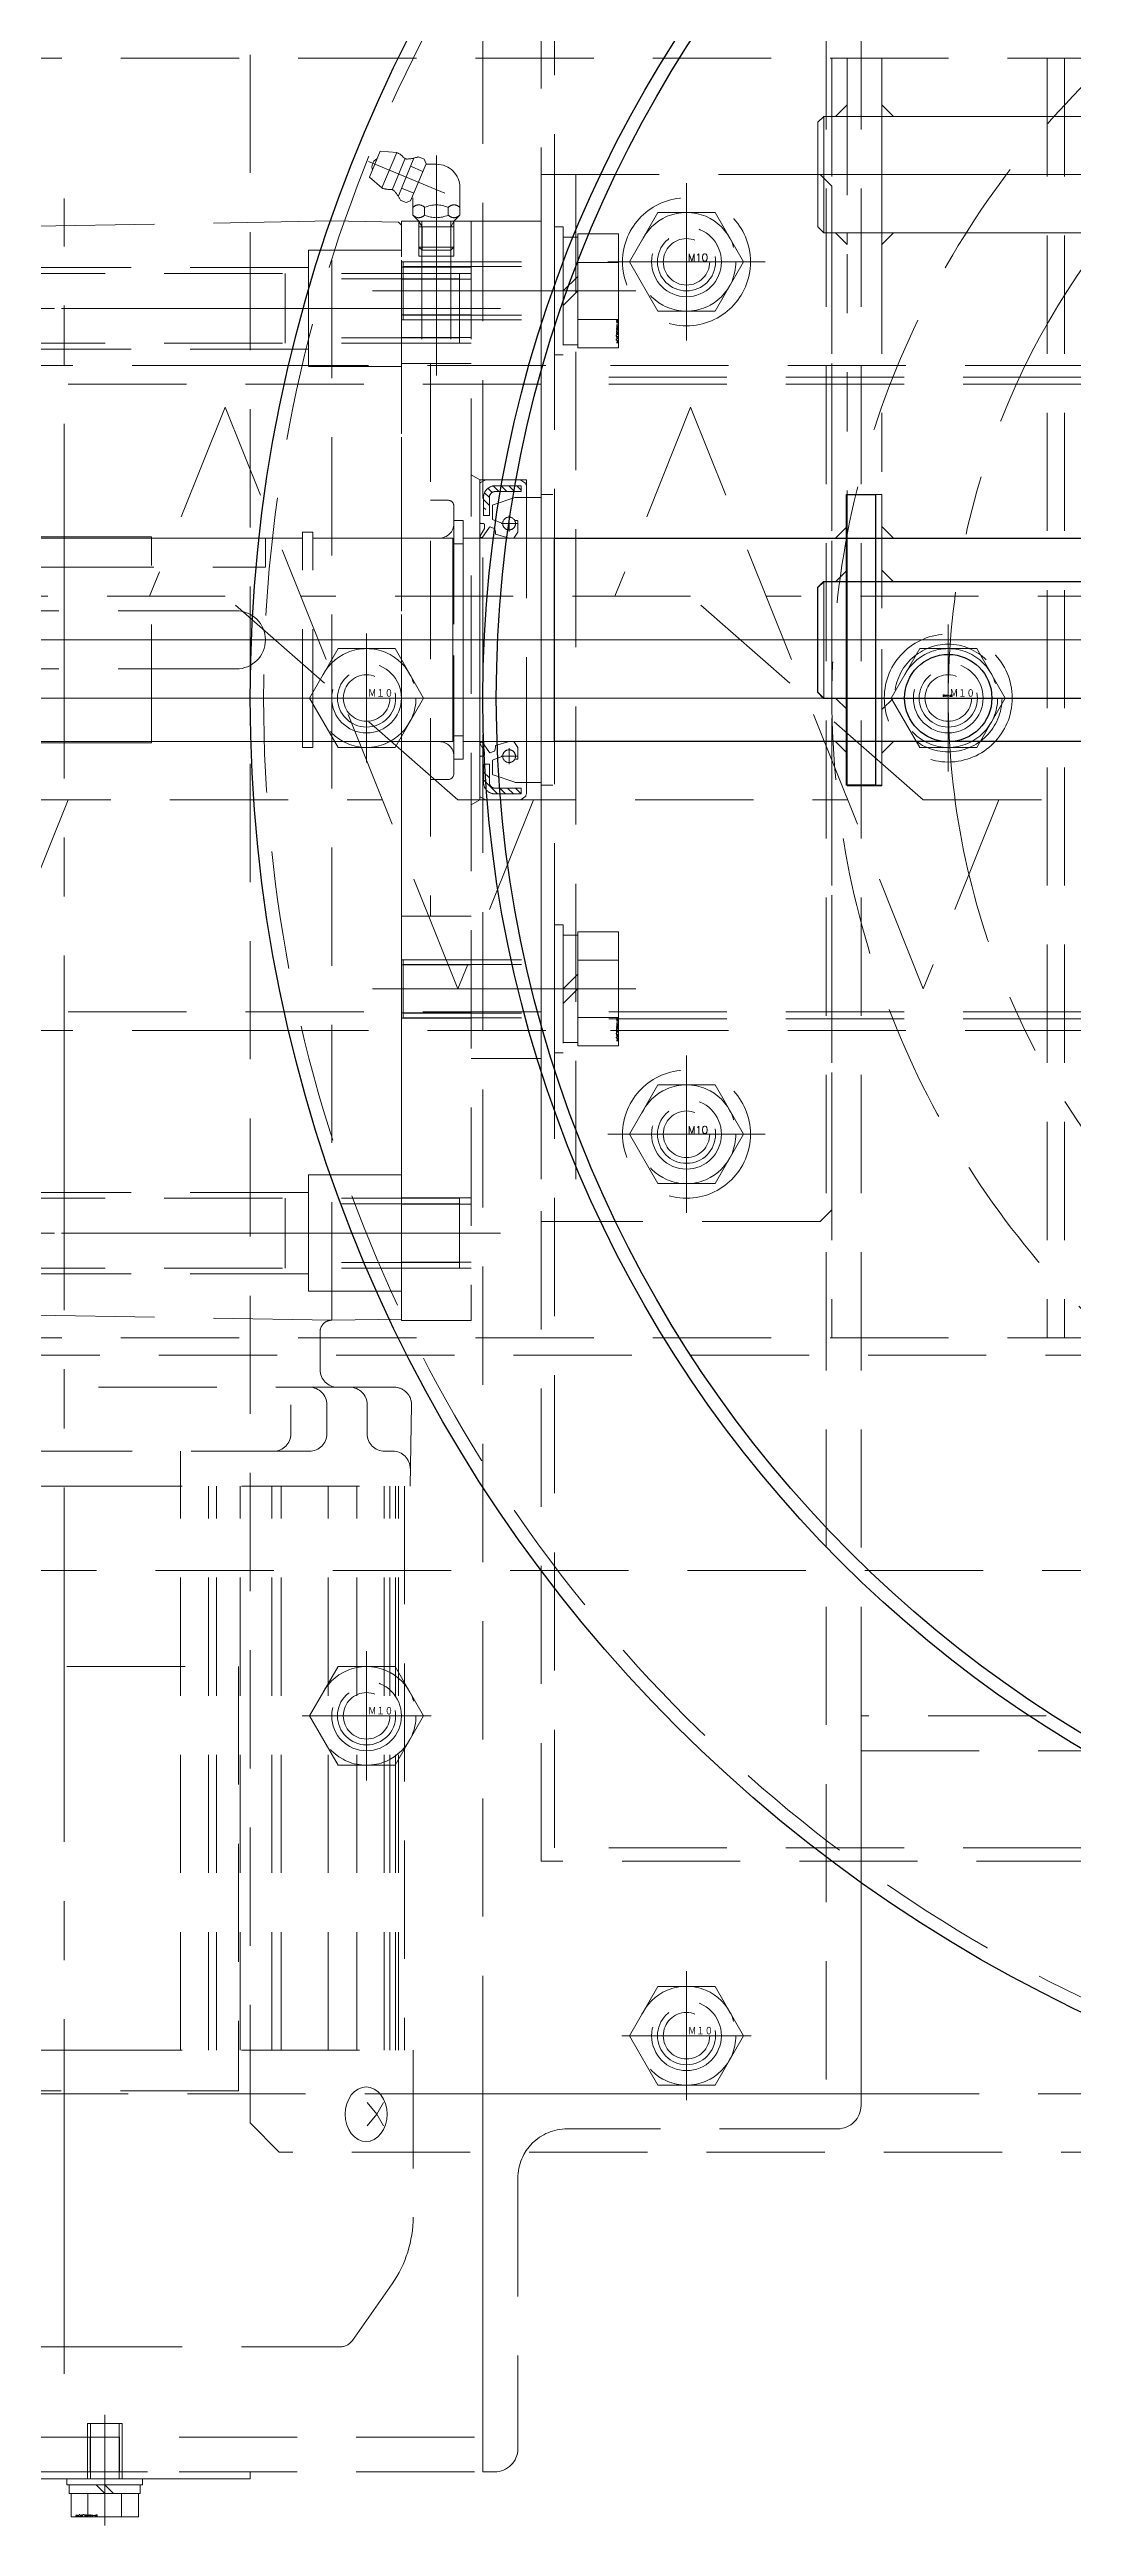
# Model space of a CAD drawing. Header units: millimetres. Extents: x 0 to 49006, y -7876 to 6995.
# Drawn here: x 4851.4 to 5027.3, y 5781.7 to 6207.6 of the extents above; entities that cross this region are included whole.
import ezdxf

# ---------------------------------------------------------------- set-up
doc = ezdxf.new("R2010")
doc.units = ezdxf.units.MM
doc.header["$LTSCALE"] = 3.2
doc.header["$PDMODE"] = 99
doc.header["$PDSIZE"] = 1
for name, pattern in [('CENTER2', [28.575, 19.05, -3.175, 3.175, -3.175]), ('HIDDEN', [9.525, 6.35, -3.175]), ('PHANTOM2', [31.75, 15.875, -3.175, 3.175, -3.175, 3.175, -3.175])]:
    doc.linetypes.add(name, pattern=pattern)
for name, color, linetype, lineweight in [('04_HIDDEN', 2, 'HIDDEN', 13), ('05_CENTER', 4, 'CENTER2', 13), ('06_PHANTOM', 2, 'PHANTOM2', 13), ('08_DIM', 3, 'Continuous', 13)]:
    doc.layers.add(name, color=color, linetype=linetype, lineweight=lineweight)
doc.layers.add('10_DRAFT', color=8, linetype='Continuous', lineweight=0, plot=False)
doc.styles.add('KANJI0', font='txt.shx', dxfattribs={"width": 0.9, "height": 30, "bigfont": 'bigfont'})
doc.styles.add('KSS_TXT', font='txt.shx', dxfattribs={"bigfont": 'extfont2.shx'})
doc.styles.add('KSS_TXT_L', font='txt.shx', dxfattribs={"height": 36, "bigfont": 'extfont2.shx'})
doc.dimstyles.new('KSS_DIM', dxfattribs={"dimscale": 12, "dimtxt": 3, "dimasz": 2.5, "dimexe": 1.25, "dimexo": 0.625, "dimtad": 1, "dimdsep": 46, "dimtxsty": 'KSS_TXT', "dimblk": 'OPEN30', "dimcen": 0, "dimazin": 2, "dimtfac": 0.75, "dimtmove": 0, "dimatfit": 3, "dimldrblk": 'OPEN30', "dimfxl": 1.25, "dimtolj": 1, "dimarcsym": 0})

# ---------------------------------------------------------------- blocks, each defined once
blk = doc.blocks.new('M10Nua_1_1')
at = {"color": 0, "linetype": 'CENTER2'}
for p, q in [((0, -11.1), (0, 11.1)), ((11.1, 0), (-11.1, 0))]:
    blk.add_line(p, q, dxfattribs=at)
at = {"color": 0}
for p, q in [((-4.9, 8.49), (-9.8, 0)), ((-4.9, 8.49), (4.9, 8.49)), ((9.8, 0), (4.9, 8.49)), ((-9.8, 0), (-4.9, -8.49)), ((4.9, -8.49), (9.8, 0)), ((-4.9, -8.49), (4.9, -8.49))]:
    blk.add_line(p, q, dxfattribs=at)
for radius in [8.49, 5, 4]:
    blk.add_circle((0, 0), radius, dxfattribs=at)
at = {"layer": '10_DRAFT', "style": 'KANJI0', "width": 0.82}
blk.add_text('Ｍ１０', height=1.25, dxfattribs=at).set_placement((0.26, 0.12))
blk = doc.blocks.new('A$C4EF13792_1_1')
at = {"color": 0}
for p, q in [((357.7, 110), (-357.7, 110)), ((-150, 110), (-150, -110)), ((-110, 110), (-110, -110)), ((357.7, -110), (-357.7, -110)), ((-357.7, -150), (357.7, -150))]:
    blk.add_line(p, q, dxfattribs=at)
blk.add_circle((-130, 0), 6, dxfattribs=at)
at = {"layer": '04_HIDDEN'}
for p, q in [((-113, 110), (-113, -110)), ((394.7, -113), (-394.7, -113))]:
    blk.add_line(p, q, dxfattribs=at)
at = {"layer": '05_CENTER'}
blk.add_line((412.21, 0), (-412.21, 0), dxfattribs=at)
blk.add_circle((0, 0), 130, dxfattribs=at)
at = {"layer": '04_HIDDEN'}
blk.add_blockref('M10Nua_1_1', (-130, 0), dxfattribs=at)
blk = doc.blocks.new('A$C6D843DAA_1_1')
blk.add_blockref('A$C4EF13792_1_1', (0, 0))
blk = doc.blocks.new('A$C58B96D6E_1_1')
at = {"color": 0}
for p, q in [((-450, 57.15), (-860, 57.15)), ((-2.3, 55.15), (-397.7, 55.15)), ((-2.3, 53.95), (-397.7, 53.95)), ((-2.3, -53.95), (-397.7, -53.95)), ((-2.3, -55.15), (-397.7, -55.15)), ((-450, -57.15), (-860, -57.15))]:
    blk.add_line(p, q, dxfattribs=at)
for points in [[(45, -250), (-445, -250), (-450, -245), (-450, 245), (-445, 250), (45, 250), (50, 245), (50, -245)], [(0, -200), (-400, -200), (-400, 200), (0, 200)], [(-2.3, -197.7), (-397.7, -197.7), (-397.7, 197.7), (-2.3, 197.7)]]:
    blk.add_lwpolyline(points, close=True, dxfattribs=at)
for centre in [(-430, 0), (-430, -175), (-375, -230)]:
    blk.add_circle(centre, 6, dxfattribs=at)
at = {"layer": '04_HIDDEN'}
for p, q in [((-400, 90), (-352, 90)), ((-400, 90), (-400, -90)), ((-394, 90), (-394, -90)), ((-350, 88), (-352, 90)), ((-350, 88), (-350, -88)), ((-450, 57.15), (-398, 57.15)), ((-2, 57.15), (-398, 57.15)), ((-400, 53.95), (-860, 53.95)), ((-398, 35), (-400, 35)), ((-398, -15), (-400, -15)), ((-400, -53.95), (-860, -53.95)), ((-450, -57.15), (-398, -57.15)), ((-2, -57.15), (-398, -57.15)), ((-352, -90), (-350, -88)), ((-352, -90), (-400, -90))]:
    blk.add_line(p, q, dxfattribs=at)
for centre in [(-375, 75), (-375, -75)]:
    blk.add_circle(centre, 6, dxfattribs=at)
at = {"layer": '05_CENTER'}
for p, q in [((-375, 65), (-375, 85)), ((-365, 75), (-385, 75)), ((-430, 10), (-430, -10)), ((65, 0), (-869.41, 0)), ((-420, 0), (-440, 0)), ((-393.18, -50), (-404.9, -50)), ((-375, -65), (-375, -85)), ((-365, -75), (-385, -75)), ((-430, -165), (-430, -185)), ((-420, -175), (-440, -175)), ((-375, -220), (-375, -240)), ((-385, -230), (-365, -230))]:
    blk.add_line(p, q, dxfattribs=at)
at = {"layer": '10_DRAFT'}
blk.add_line((0, 10), (-400, 10), dxfattribs=at)
blk = doc.blocks.new('10b_1_1')
at = {"color": 0, "linetype": 'CENTER2'}
for p, q in [((0, -13.51), (0, 13.51)), ((13.51, 0), (-13.51, 0))]:
    blk.add_line(p, q, dxfattribs=at)
at = {"color": 0}
for p, q in [((-4.9, 8.49), (-9.8, 0)), ((-4.9, 8.49), (4.9, 8.49)), ((9.8, 0), (4.9, 8.49)), ((-9.8, 0), (-4.9, -8.49)), ((4.9, -8.49), (9.8, 0)), ((-4.9, -8.49), (4.9, -8.49))]:
    blk.add_line(p, q, dxfattribs=at)
for radius in [11, 8.49, 5, 4]:
    blk.add_circle((0, 0), radius, dxfattribs=at)
at = {"layer": '10_DRAFT', "style": 'KSS_TXT'}
blk.add_text('M10', height=1.25, dxfattribs=at).set_placement((0.26, 0.12))
blk = doc.blocks.new('M10Nua_1_1_1_1')
at = {"color": 0, "linetype": 'CENTER2'}
for p, q in [((0, -11.1), (0, 11.1)), ((11.1, 0), (-11.1, 0))]:
    blk.add_line(p, q, dxfattribs=at)
at = {"color": 0}
for p, q in [((-4.9, 8.49), (-9.8, 0)), ((-4.9, 8.49), (4.9, 8.49)), ((9.8, 0), (4.9, 8.49)), ((-9.8, 0), (-4.9, -8.49)), ((4.9, -8.49), (9.8, 0)), ((-4.9, -8.49), (4.9, -8.49))]:
    blk.add_line(p, q, dxfattribs=at)
for radius in [8.49, 5, 4]:
    blk.add_circle((0, 0), radius, dxfattribs=at)
at = {"layer": '10_DRAFT', "style": 'KANJI0', "width": 0.82}
blk.add_text('Ｍ１０', height=1.25, dxfattribs=at).set_placement((0.26, 0.12))
blk = doc.blocks.new('A$C20A5001D_1_1')
blk.add_blockref('A$C58B96D6E_1_1', (150, 0))
at = {"layer": '04_HIDDEN'}
for name, p in [('10b_1_1', (-225, 75)), ('M10Nua_1_1_1_1', (-280, 0)), ('10b_1_1', (-225, -75)), ('M10Nua_1_1_1_1', (-280, -175)), ('M10Nua_1_1_1_1', (-225, -230))]:
    blk.add_blockref(name, p, dxfattribs=at)
blk = doc.blocks.new('A$C0973135B_1_1')
at = {"color": 0}
for p, q in [((-810, 50), (-823, 17.5)), ((-770, -50), (-810, 50)), ((-730, 50), (-743, 17.5)), ((-690, -50), (-730, 50)), ((-770, -17.5), (-810, 17.5)), ((-690, -17.5), (-730, 17.5)), ((-837, -17.5), (-850, -50)), ((-757, -17.5), (-770, -50)), ((-677, -17.5), (-690, -50))]:
    blk.add_line(p, q, dxfattribs=at)
for points in [[(-810, 17.5), (-877, 17.5)], [(-730, 17.5), (-797, 17.5)], [(-650, 17.5), (-717, 17.5)], [(-850, -17.5), (-783, -17.5)], [(-770, -17.5), (-703, -17.5)], [(-690, -17.5), (-623, -17.5)]]:
    blk.add_lwpolyline(points, dxfattribs=at)
at = {"layer": '10_DRAFT'}
blk.add_line((-1205.58, 0), (-55, 0), dxfattribs=at)
blk = doc.blocks.new('A$C7E374867_1_1_1')
at = {"color": 0, "linetype": 'CENTER2'}
blk.add_line((0, -29), (0, 14), dxfattribs=at)
at = {"color": 0}
for p, q in [((-9.81, 11), (9.81, 11)), ((-9.81, 4), (-9.81, 11)), ((-4.91, 4), (-4.91, 11)), ((4.91, 4), (4.91, 11)), ((9.81, 4), (9.81, 11)), ((-11, 1.5), (11, 1.5)), ((-11, 1.5), (-11, 0)), ((-11, 0), (11, 0)), ((9.81, 4), (-9.81, 4)), ((-9.25, 4), (-9.25, 1.5)), ((0, 1.5), (-2.5, 4)), ((0, 4), (2.5, 1.5)), ((9.25, 1.5), (9.25, 4)), ((11, 0), (11, 1.5))]:
    blk.add_line(p, q, dxfattribs=at)
at = {"color": 0, "linetype": 'HIDDEN'}
for p, q in [((-5, -26), (-5, 0)), ((-4.19, -26), (-4.19, 0)), ((4.19, -26), (4.19, 0)), ((5, -26), (5, 0)), ((-5, -26), (5, -26))]:
    blk.add_line(p, q, dxfattribs=at)
at = {"layer": '10_DRAFT', "style": 'KSS_TXT_L'}
blk.add_text('BT-M10x30L,SW,PW', height=0.3, dxfattribs=at).set_placement((5.05, 10.66))
blk = doc.blocks.new('B-M6Fb_1_1_1')
at = {"color": 0, "linetype": 'CENTER2'}
for p, q in [((-11.66, 10.23), (1.48, 4.78)), ((0, -5), (0, 11.26))]:
    blk.add_line(p, q, dxfattribs=at)
at = {"color": 0}
for p, q in [((-9.66, 12), (-11.5, 7.57)), ((-9.66, 12), (-6.82, 11.8)), ((-6.82, 11.8), (-9.35, 5.7)), ((-5.4, 10.67), (-7.55, 5.49)), ((-3.85, 10.83), (-6.52, 4.37)), ((-4.43, 9.42), (-2.32, 8.55)), ((-1.78, 9.87), (-4.42, 3.5)), ((-3.1, 11.06), (-2.1, 10.64)), ((-1.78, 9.87), (-2.1, 10.64)), ((0, 9.78), (-1.67, 9.78)), ((-11.5, 7.57), (-9.35, 5.7)), ((-5.98, 5.69), (-3.87, 4.82)), ((4.04, 5.78), (4.04, 2.34)), ((-6.2, 3.59), (-5.2, 3.18)), ((-5.2, 3.18), (-4.42, 3.5)), ((-4.04, 4.02), (-4.04, 2.34)), ((-4.04, 2.34), (-4.04, 1.04)), ((-4.04, 1.04), (-3, 0)), ((-2.02, 2.34), (-2.02, 1.04)), ((2.02, 2.34), (2.02, 1.04)), ((3, 0), (4.04, 1.04)), ((4.04, 2.34), (4.04, 1.04))]:
    blk.add_line(p, q, dxfattribs=at)
for centre, radius, start, end in [((-9.5, 9.33), 1.57, 115.7472, 199.2517), ((-8.09, 8.75), 3.3, 41.5804, 67.5), ((-5.02, 11.47), 0.8, 221.5798, 272.433), ((-5.24, 16.67), 6, 272.4337, 290.8717), ((0.04, 5.78), 4, 360, 90), ((-8.09, 8.75), 3.3, 247.5, 273.4196), ((-7.84, 4.66), 0.8, 42.567, 93.4201), ((-11.67, 1.14), 6, 24.1278, 42.5663), ((-3.03, 1.43), 1.36, 41.9851, 138.015), ((-3.03, 1.95), 1.36, 221.985, 318.0149), ((0, -1.97), 4.76, 64.8911, 115.1089), ((0, 5.35), 4.76, 244.8911, 295.1089), ((3.03, 1.43), 1.36, 41.9851, 138.0149), ((3.03, 1.95), 1.36, 221.9851, 318.0149)]:
    blk.add_arc(centre, radius, start, end, dxfattribs=at)
at = {"layer": '10_DRAFT'}
for p, q in [((-3, 0), (-3, -4.46)), ((-3, 0), (3, 0)), ((3, 0), (3, -4.46)), ((-2.46, -1), (-3, -0.06)), ((-3, -1), (3, -1)), ((-2.46, -1), (-2.46, -5)), ((2.46, -1), (3, -0.06)), ((2.46, -1), (2.46, -5)), ((-3, -4.46), (3, -4.46)), ((-3, -4.46), (-2.46, -5)), ((-2.46, -5), (2.46, -5)), ((2.46, -5), (3, -4.46))]:
    blk.add_line(p, q, dxfattribs=at)
blk = doc.blocks.new('GM-SHYF-RH 0.4kW、1／160、＊＊V、60Hzb_1_1_1')
at = {"color": 0}
for p, q in [((-24, 124), (-24, 121)), ((-23, 125), (0, 125)), ((23, 125), (0, 125)), ((24, 124), (24, 121)), ((-47.5, 121), (47.5, 121)), ((-47.5, 121), (-47.5, 116)), ((47.5, 121), (47.5, 116)), ((-242.5, 118), (-271.19, 118)), ((-242.5, 58), (-242.5, 118)), ((-145.5, 116.5), (-242.5, 116.5)), ((-242.5, 115.5), (-145.5, 115.5)), ((-242.5, 115), (-145.5, 115)), ((-145.5, 117.48), (-131.55, 117.74)), ((-145.5, 58), (-145.5, 117.5)), ((-115.33, 106.5), (-115.33, 116)), ((-115.33, 116), (-15.97, 116)), ((-15.97, 116), (70.37, 116)), ((70.37, 106.5), (70.37, 116)), ((-282.67, 114.38), (-292.39, 107.57)), ((-255.5, 112.92), (-253.5, 111.74)), ((-253.5, 111.74), (-255.5, 110.09)), ((-251.5, 112.92), (-253.5, 111.74)), ((-253.5, 111.74), (-251.5, 110.09)), ((-242.5, 114), (-145.5, 114)), ((-242.5, 113), (-145.5, 113)), ((-139.5, 113.5), (-139.5, 114.5)), ((-139.5, 113.5), (-139.5, 113.1)), ((-128.5, 1.26), (-128.5, 114.74)), ((-242.5, 108.32), (-145.5, 108.32)), ((-136.5, 110.1), (-131.5, 110.1)), ((-116.98, 12), (-115.33, 106.5)), ((72.02, 12), (70.37, 106.5)), ((-293.5, 58), (-293.5, 105.44)), ((-242.5, 103.37), (-145.5, 103.37)), ((-136.5, 103.19), (-131.5, 103.19)), ((-139.5, 100.19), (-139.5, 58)), ((-117.38, 102), (-125.5, 102)), ((-242.5, 95.32), (-145.5, 95.32)), ((-242.5, 93.71), (-145.5, 93.71)), ((-136.5, 97), (-131.5, 97)), ((-242.5, 88.28), (-145.5, 88.28)), ((-242.5, 84.19), (-145.5, 84.19)), ((-242.5, 82.83), (-145.5, 82.83)), ((-242.5, 78), (-145.5, 78)), ((-145.5, 78), (-139.5, 78)), ((-293.5, 58), (-293.5, 10.56)), ((-242.5, 58), (-242.5, -2)), ((-145.5, 58), (-145.5, -1.5)), ((-139.5, 15.82), (-139.5, 58)), ((-242.5, 38), (-145.5, 38)), ((-145.5, 38), (-139.5, 38)), ((-242.5, 33.17), (-145.5, 33.17)), ((-242.5, 31.81), (-145.5, 31.81)), ((-242.5, 27.72), (-145.5, 27.72)), ((-242.5, 22.29), (-145.5, 22.29)), ((-242.5, 20.68), (-145.5, 20.68)), ((-136.5, 19), (-131.5, 19)), ((-136.5, 12.82), (-131.5, 12.82)), ((-125.5, 14), (-118.98, 14)), ((-242.5, 12.63), (-145.5, 12.63)), ((-116.77, 0), (-116.98, 12)), ((-116.98, 12), (-15.97, 12)), ((-15.97, 12), (72.02, 12)), ((71.82, 0.5), (72.02, 12)), ((-282.67, 1.62), (-292.39, 8.43)), ((-253.5, 4.26), (-255.5, 5.91)), ((-255.5, 3.08), (-253.5, 4.26)), ((-253.5, 4.26), (-251.5, 5.91)), ((-251.5, 3.08), (-253.5, 4.26)), ((-242.5, 7.68), (-145.5, 7.68)), ((-136.5, 5.9), (-131.5, 5.9)), ((-242.5, 3), (-145.5, 3)), ((-242.5, 2), (-145.5, 2)), ((-242.5, 1), (-145.5, 1)), ((-242.5, 0.5), (-145.5, 0.5)), ((-139.5, 2.5), (-139.5, 2.9)), ((-139.5, 2.5), (-139.5, 2.9)), ((-139.5, 2.5), (-139.5, 1.5)), ((-15.97, 0), (-116.77, 0)), ((-47.5, -5), (-47.5, 0)), ((-15.97, 0), (71.31, 0)), ((47.5, -5), (47.5, 0)), ((71.31, 0), (71.82, 0.5)), ((-242.5, -2), (-271.19, -2)), ((-145.5, -0.5), (-242.5, -0.5)), ((-145.5, -1.48), (-131.55, -1.74)), ((47.5, -5), (-47.5, -5)), ((-24, -8), (-24, -5)), ((24, -8), (24, -5)), ((-23, -9), (0, -9)), ((23, -9), (0, -9))]:
    blk.add_line(p, q, dxfattribs=at)
at = {"color": 0, "linetype": 'HIDDEN'}
for p, q in [((-17.5, 100.75), (-17.5, 122.5)), ((17.5, 100.75), (17.5, 122.5)), ((-112, 116), (-112, 100)), ((-92, 100), (-92, 116)), ((47, 116), (47, 100)), ((67, 100), (67, 116)), ((-112, 100), (-92, 100)), ((-109, 16), (-109, 100)), ((-95, 16), (-95, 100)), ((-18.5, 99), (-18.5, 100.75)), ((-18.5, 100.75), (18.5, 100.75)), ((-18.5, 99), (18.5, 99)), ((-17.5, 73), (-17.5, 99)), ((17.5, 73), (17.5, 99)), ((18.5, 99), (18.5, 100.75)), ((47, 100), (67, 100)), ((50, 16), (50, 100)), ((64, 16), (64, 100)), ((-17.7, 43), (-17.7, 73)), ((-17.7, 73), (17.7, 73)), ((17.7, 43), (17.7, 73)), ((-17.7, 43), (17.7, 43)), ((-17.5, 17), (-17.5, 43)), ((17.5, 17), (17.5, 43)), ((-112, 0), (-112, 16)), ((-112, 16), (-92, 16)), ((-92, 16), (-92, 0)), ((-18.5, 17), (-18.5, 15.25)), ((-18.5, 17), (18.5, 17)), ((-18.5, 15.25), (18.5, 15.25)), ((-17.5, 15.25), (-17.5, -6.5)), ((17.5, 15.25), (17.5, -6.5)), ((18.5, 17), (18.5, 15.25)), ((47, 0), (47, 16)), ((47, 16), (67, 16)), ((67, 16), (67, 0))]:
    blk.add_line(p, q, dxfattribs=at)
at = {"color": 0, "linetype": 'CENTER2'}
for p, q in [((-102, -2.54), (-102, 118.76)), ((57, -2.54), (57, 118.76)), ((-298.13, 58), (75.91, 58))]:
    blk.add_line(p, q, dxfattribs=at)
at = {"color": 0}
for points in [[(-248.8, 109.92), (-248.89, 110.63), (-249.16, 111.3), (-249.59, 111.93), (-250.18, 112.47), (-250.89, 112.92), (-251.7, 113.25), (-252.58, 113.46), (-253.5, 113.53), (-254.42, 113.46), (-255.3, 113.25), (-256.11, 112.92), (-256.82, 112.47), (-257.41, 111.93), (-257.84, 111.3), (-258.11, 110.63), (-258.2, 109.92), (-258.11, 109.22), (-257.84, 108.55), (-257.41, 107.92), (-256.82, 107.38), (-256.11, 106.93), (-255.3, 106.59), (-254.42, 106.39), (-253.5, 106.32), (-252.58, 106.39), (-251.7, 106.59), (-250.89, 106.93), (-250.18, 107.38), (-249.59, 107.92), (-249.16, 108.55), (-248.89, 109.22)], [(-248.8, 6.08), (-248.89, 6.78), (-249.16, 7.46), (-249.59, 8.08), (-250.18, 8.62), (-250.89, 9.07), (-251.7, 9.41), (-252.58, 9.61), (-253.5, 9.68), (-254.42, 9.61), (-255.3, 9.41), (-256.11, 9.07), (-256.82, 8.62), (-257.41, 8.08), (-257.84, 7.46), (-258.11, 6.78), (-258.2, 6.08), (-258.11, 5.37), (-257.84, 4.7), (-257.41, 4.08), (-256.82, 3.53), (-256.11, 3.08), (-255.3, 2.75), (-254.42, 2.54), (-253.5, 2.47), (-252.58, 2.54), (-251.7, 2.75), (-250.89, 3.08), (-250.18, 3.53), (-249.59, 4.08), (-249.16, 4.7), (-248.89, 5.37)]]:
    blk.add_lwpolyline(points, close=True, dxfattribs=at)
at = {"color": 0, "linetype": 'HIDDEN'}
blk.add_lwpolyline([(-249.5, 88), (-176.5, 88), (-176.5, 28), (-249.5, 28)], close=True, dxfattribs=at)
at = {"color": 0}
for centre, radius, start, end in [((-23, 124), 1, 90, 180), ((23, 124), 1, 0, 90), ((-271.19, 98), 20, 90, 125), ((-142.5, 114.5), 3, 0, 90), ((-131.5, 114.74), 3, 0, 90.9812), ((-136.5, 113.1), 3, 180, 270), ((-290.9, 105.44), 2.6, 125, 180), ((-131.5, 107.1), 3, 0, 90), ((-136.5, 100.19), 3, 90, 180), ((-131.5, 100.19), 3, 0, 90), ((-125.5, 105), 3, 180, 270), ((-117.38, 104), 2, 270, 359), ((-136.5, 94), 3, 90, 180), ((-136.5, 22), 3, 180, 270), ((-136.5, 15.82), 3, 180, 270), ((-131.5, 15.82), 3, 270, 0), ((-125.5, 11), 3, 90, 180), ((-118.98, 12), 2, 359, 90), ((-290.9, 10.56), 2.6, 180, 235), ((-131.5, 8.9), 3, 270, 0), ((-136.5, 2.9), 3, 90, 180), ((-271.19, 18), 20, 235, 270), ((-142.5, 1.5), 3, 270, 0), ((-131.5, 1.26), 3, 269.0188, 0), ((-23, -8), 1, 180, 270), ((23, -8), 1, 270, 0)]:
    blk.add_arc(centre, radius, start, end, dxfattribs=at)
at = {"color": 0, "linetype": 'HIDDEN'}
for centre, start, end in [((-20, 122.5), 0, 90), ((20, 122.5), 90, 180), ((-20, -6.5), 270, 0), ((20, -6.5), 180, 270)]:
    blk.add_arc(centre, 2.5, start, end, dxfattribs=at)
at = {"layer": '10_DRAFT'}
blk.add_line((0, 125), (0, -9), dxfattribs=at)
blk = doc.blocks.new('A$C4F32109C_1_1_1')
at = {"color": 0}
for p, q in [((-104, 17.5), (-104, -17.5)), ((-102.25, 17.5), (-102.25, -17.5)), ((-102.25, 16.5), (-104, 16.5)), ((-170, 10), (-166, 10)), ((-166, 10), (-166, -10)), ((-166, 10), (-165, 9)), ((-165, 9), (-165, -9)), ((-65, 5), (0, 5)), ((-65, -5), (0, -5)), ((-166, -10), (-170, -10)), ((-165, -9), (-166, -10)), ((-102.25, -16.5), (-104, -16.5))]:
    blk.add_line(p, q, dxfattribs=at)
blk.add_lwpolyline([(-176, 25), (-176, -25), (-170, -25), (-170, 25)], close=True, dxfattribs=at)
for points in [[(-176, 17.5), (-314, 17.5)], [(-104, 17.5), (-170, 17.5)], [(-102.25, -17.5), (-2, -17.5), (0, -15.5), (0, 15.5), (-2, 17.5), (-102.25, 17.5)], [(-314, 10), (-176, 10)], [(-314, -10), (-176, -10)], [(-314, -17.5), (-176, -17.5)], [(-170, -17.5), (-104, -17.5)]]:
    blk.add_lwpolyline(points, dxfattribs=at)
at = {"color": 3}
for points in [[(-176, 17.5), (-178, 17.5), (-178, 17.5), (-176, 19.5)], [(-170, 17.5), (-168, 17.5), (-168, 17.5), (-170, 19.5)], [(-176, 10), (-178, 10), (-178, 10), (-176, 12)], [(-170, 10), (-168, 10), (-168, 10), (-170, 12)], [(-176, -10), (-178, -10), (-178, -10), (-176, -12)], [(-170, -10), (-168, -10), (-168, -10), (-170, -12)], [(-176, -17.5), (-178, -17.5), (-178, -17.5), (-176, -19.5)], [(-170, -17.5), (-168, -17.5), (-168, -17.5), (-170, -19.5)]]:
    blk.add_lwpolyline(points, close=True, dxfattribs=at)
at = {"color": 0}
blk.add_arc((-65, 0), 5, 90, 270, dxfattribs=at)
at = {"layer": '04_HIDDEN'}
for p, q in [((-176, 17.5), (-170, 17.5)), ((-170, 17.5), (-176, 17.5)), ((-170, 10), (-176, 10)), ((-170, -10), (-176, -10)), ((-176, -17.5), (-170, -17.5)), ((-170, -17.5), (-176, -17.5))]:
    blk.add_line(p, q, dxfattribs=at)
for points in [[(-176, 10), (-170, 10)], [(-176, -10), (-170, -10)]]:
    blk.add_lwpolyline(points, dxfattribs=at)
at = {"layer": '05_CENTER'}
blk.add_line((-540, 0), (5, 0), dxfattribs=at)
blk = doc.blocks.new('AE2081E0a_1_1_1')
h = blk.add_hatch()
h.set_pattern_fill('ANSI31', color=0, scale=0.3)
h.set_pattern_definition([(45, (-28499.78175, -6159.2461), (-0.67351921, 0.67351921), [])])
edge = h.paths.add_edge_path()
edge.add_line((0.61, 24.5), (0.61, 22.39))
edge.add_line((0.61, 22.39), (1.61, 22.39))
edge.add_line((1.61, 22.39), (1.61, 24.5))
edge.add_arc((2.61, 24.5), 1, 90, 180, ccw=False)
edge.add_line((2.61, 25.5), (7.05, 25.5))
edge.add_line((7.05, 25.5), (7.05, 26.5))
edge.add_line((7.05, 26.5), (2.61, 26.5))
edge.add_arc((2.61, 24.5), 2, 90, 180)
h = blk.add_hatch()
h.set_pattern_fill('ANSI31', color=0, scale=0.3)
h.set_pattern_definition([(45, (-28499.78175, -6156.2461), (-0.67351921, 0.67351921), [])])
edge = h.paths.add_edge_path()
edge.add_line((0.61, -24.5), (0.61, -22.39))
edge.add_line((0.61, -22.39), (1.61, -22.39))
edge.add_line((1.61, -22.39), (1.61, -24.5))
edge.add_arc((2.61, -24.5), 1, 180, 270)
edge.add_line((2.61, -25.5), (7.05, -25.5))
edge.add_line((7.05, -25.5), (7.05, -26.5))
edge.add_line((7.05, -26.5), (2.61, -26.5))
edge.add_arc((2.61, -24.5), 2, 180, 270, ccw=False)
at = {"color": 0}
for p, q in [((0, 26.94), (0, 20.1)), ((0.98, 27.49), (0.06, 27.03)), ((6.97, 27.5), (1.02, 27.5)), ((7.72, 27), (7.03, 27.48)), ((7.76, 27), (7.72, 27)), ((7.86, 26.71), (7.86, 26.9)), ((8, 26.5), (7.86, 26.71)), ((8, 24.6), (8, 26.5)), ((2.17, 20.74), (2.17, 23.1)), ((2.24, 23.19), (5.98, 24.49)), ((5, 21.38), (5, 18.63)), ((6.02, 24.5), (7.9, 24.5)), ((0.8, 19.17), (0, 17.78)), ((0, 17.78), (0.29, 17.5)), ((0.1, 20), (0.55, 20)), ((0.29, 17.5), (1.65, 19.38)), ((0.8, 19.75), (0.8, 19.17)), ((1.77, 19.42), (2.46, 19.13)), ((3.9, 20), (2.24, 20.65)), ((2.55, 19.03), (2.67, 18.49)), ((2.67, 18.49), (2.67, 18.16)), ((2.67, 18.16), (5, 17.5)), ((3.62, 20), (6.38, 20)), ((5, 17.5), (5.84, 17.5)), ((5.84, 17.5), (6.48, 18.49)), ((6.4, 20.52), (5.97, 20.52)), ((6.5, 18.54), (6.5, 20.42)), ((0, -17.78), (0.29, -17.5)), ((0.8, -19.17), (0, -17.78)), ((0, -26.94), (0, -20.1)), ((0.1, -20), (0.55, -20)), ((0.29, -17.5), (1.65, -19.38)), ((0.8, -19.75), (0.8, -19.17)), ((1.77, -19.42), (2.46, -19.13)), ((2.17, -20.74), (2.17, -23.1)), ((3.9, -20), (2.24, -20.65)), ((2.55, -19.03), (2.67, -18.49)), ((2.67, -18.16), (5, -17.5)), ((2.67, -18.49), (2.67, -18.16)), ((3.62, -20), (6.38, -20)), ((5, -17.5), (5.84, -17.5)), ((5, -21.38), (5, -18.63)), ((5.84, -17.5), (6.48, -18.49)), ((6.4, -20.52), (5.97, -20.52)), ((6.5, -18.54), (6.5, -20.42)), ((2.24, -23.19), (5.98, -24.49)), ((6.02, -24.5), (7.9, -24.5)), ((8, -24.6), (8, -26.5)), ((0.98, -27.49), (0.06, -27.03)), ((6.97, -27.5), (1.02, -27.5)), ((7.72, -27), (7.03, -27.48)), ((7.76, -27), (7.72, -27)), ((8, -26.5), (7.86, -26.71)), ((7.86, -26.71), (7.86, -26.9))]:
    blk.add_line(p, q, dxfattribs=at)
for points in [[(8, 17.5), (8, 24.6), (8, 26.5), (7.86, 26.71), (7.86, 26.9, 0.414214), (7.76, 27), (7.72, 27), (7.03, 27.48, 0.152216), (6.97, 27.5), (1.02, 27.5, 0.116434), (0.98, 27.49), (0.06, 27.03, 0.284079), (0, 26.94), (0, 20.1), (0, 17.5)], [(8, -17.5), (8, -24.6), (8, -26.5), (7.86, -26.71), (7.86, -26.9, -0.414214), (7.76, -27), (7.72, -27), (7.03, -27.48, -0.152216), (6.97, -27.5), (1.02, -27.5, -0.116434), (0.98, -27.49), (0.06, -27.03, -0.284079), (0, -26.94), (0, -20.1), (0, -17.5)]]:
    blk.add_lwpolyline(points, format="xyb", dxfattribs=at)
for points in [[(7.05, 25.5), (2.61, 25.5, 0.414214), (1.61, 24.5), (1.61, 21.39), (0.61, 21.39), (0.61, 24.5, -0.414214), (2.61, 26.5), (7.05, 26.5)], [(7.05, -25.5), (2.61, -25.5, -0.414214), (1.61, -24.5), (1.61, -21.39), (0.61, -21.39), (0.61, -24.5, 0.414214), (2.61, -26.5), (7.05, -26.5)]]:
    blk.add_lwpolyline(points, format="xyb", close=True, dxfattribs=at)
for centre in [(5, 20), (5, -20)]:
    blk.add_circle(centre, 1.1, dxfattribs=at)
for centre, radius, start, end in [((0.1, 26.94), 0.1, 116.5651, 180), ((1.02, 27.4), 0.1, 90, 116.5651), ((6.97, 27.4), 0.1, 55.3804, 90), ((7.76, 26.9), 0.1, 0, 90), ((2.27, 23.1), 0.1, 109.2148, 180), ((6.02, 24.4), 0.1, 90, 109.2148), ((7.9, 24.6), 0.1, 270, 0), ((0.1, 20.1), 0.1, 180, 270), ((0.55, 19.75), 0.25, 360, 90), ((1.73, 19.32), 0.1, 67.8846, 144.2185), ((2.27, 20.74), 0.1, 180, 248.6602), ((2.4, 19), 0.15, 12.9875, 67.8846), ((5, 20), 1.1, 180, 28.1885), ((6.4, 20.42), 0.1, 360, 90), ((6.4, 18.54), 0.1, 326.8702, 0), ((0.1, -20.1), 0.1, 90, 180), ((0.55, -19.75), 0.25, 270, 0), ((1.73, -19.32), 0.1, 215.7815, 292.1154), ((2.27, -20.74), 0.1, 111.3398, 180), ((2.4, -19), 0.15, 292.1154, 347.0125), ((5, -20), 1.1, 331.8115, 180), ((6.4, -20.42), 0.1, 270, 0), ((6.4, -18.54), 0.1, 360, 33.1298), ((2.27, -23.1), 0.1, 180, 250.7852), ((6.02, -24.4), 0.1, 250.7852, 270), ((7.9, -24.6), 0.1, 360, 90), ((0.1, -26.94), 0.1, 180, 243.4349), ((1.02, -27.4), 0.1, 243.4349, 270), ((6.97, -27.4), 0.1, 270, 304.6196), ((7.76, -26.9), 0.1, 270, 360)]:
    blk.add_arc(centre, radius, start, end, dxfattribs=at)
at = {"layer": '10_DRAFT'}
blk.add_line((0, 0), (8, 0), dxfattribs=at)
for points in [[(8, 17.5), (0, 17.5)], [(8, -17.5), (0, -17.5)]]:
    blk.add_lwpolyline(points, dxfattribs=at)
blk = doc.blocks.new('STWS35a_1_1_1')
at = {"color": 0}
for points in [[(1.6, 20.5), (0, 20.5), (0, 16.5), (1.6, 16.5)], [(1.6, -20.5), (0, -20.5), (0, -16.5), (1.6, -16.5)]]:
    blk.add_lwpolyline(points, close=True, dxfattribs=at)
at = {"layer": '10_DRAFT'}
blk.add_line((1.6, 0), (0, 0), dxfattribs=at)
blk = doc.blocks.new('A$C626323E2_1_1_1')
at = {"color": 0}
blk.add_lwpolyline([(0, 72), (12, 72), (12, -72), (0, -72)], close=True, dxfattribs=at)
at = {"layer": '04_HIDDEN'}
for p, q in [((1.5, 27.5), (0, 28.37)), ((9.5, -27.5), (9.5, 27.5)), ((9.5, 24.5), (12, 24.5)), ((9.5, -24.5), (12, -24.5)), ((1.5, -27.5), (0, -28.37))]:
    blk.add_line(p, q, dxfattribs=at)
for points in [[(1.5, 27.5), (9.5, 27.5)], [(1.5, -27.5), (9.5, -27.5)]]:
    blk.add_lwpolyline(points, dxfattribs=at)
at = {"layer": '05_CENTER'}
for p, q in [((-7.17, 60), (19.08, 60)), ((-7.17, -60), (19.08, -60))]:
    blk.add_line(p, q, dxfattribs=at)
at = {"layer": '10_DRAFT'}
for p, q in [((1.5, 27.5), (1.5, -27.5)), ((12, 0), (0, 0))]:
    blk.add_line(p, q, dxfattribs=at)
blk = doc.blocks.new('A$C169F6710_1_1_1')
at = {"color": 0, "linetype": 'CENTER2'}
blk.add_line((0, -111.5), (0, 13.5), dxfattribs=at)
at = {"color": 0}
for p, q in [((9, 12), (-9, 12)), ((-9, 12), (-9, 0)), ((9, 0), (9, 12)), ((9, 0), (-9, 0))]:
    blk.add_line(p, q, dxfattribs=at)
at = {"color": 0, "linetype": 'HIDDEN'}
for p, q in [((-6, -110), (-6, 0)), ((6, -110), (6, 0)), ((-6, -80), (6, -80)), ((-5.05, -110), (-5.05, -80)), ((5.05, -110), (5.05, -80)), ((-6, -110), (6, -110))]:
    blk.add_line(p, q, dxfattribs=at)
at = {"layer": '10_DRAFT', "style": 'KSS_TXT_L'}
blk.add_text('CS-M12x110L', height=0.3, dxfattribs=at).set_placement((5.79, 11.66))
blk = doc.blocks.new('A$C5100760A_1_1_1')
at = {"color": 0}
blk.add_lwpolyline([(-72, 12), (-72, 0), (117, 0), (117, 12)], close=True, dxfattribs=at)
at = {"layer": '04_HIDDEN', "color": 9}
for p, q in [((-72, 9), (-66, 9)), ((-66, 3), (-66, 9)), ((-65, 12), (-65, 0)), ((-64.1, 12), (-64.1, 0)), ((-55.9, 12), (-55.9, 0)), ((-55, 12), (-55, 0)), ((55, 12), (55, 0)), ((55.9, 12), (55.9, 0)), ((64.1, 12), (64.1, 0)), ((65.04, 12), (65.04, 0)), ((-72, 8.5), (-47.5, 8.5)), ((-72, 3.5), (-47.5, 3.5)), ((-72, 3), (-66, 3))]:
    blk.add_line(p, q, dxfattribs=at)
at = {"layer": '04_HIDDEN'}
for p, q in [((-63, 12), (-63, 0)), ((-62, 12), (-62, 0)), ((-52, 12), (-52, 0)), ((-51, 12), (-51, 0)), ((-47.5, 12), (-47.5, 0)), ((47.5, 12), (47.5, 0)), ((95.96, 12), (95.96, 0)), ((97, 12), (97, 0)), ((107, 12), (107, 0)), ((108, 12), (108, 0))]:
    blk.add_line(p, q, dxfattribs=at)
at = {"layer": '05_CENTER', "color": 9}
for p, q in [((-60, 17), (-60, -5)), ((60, 17), (60, -5)), ((-74.25, 6), (-45.44, 6))]:
    blk.add_line(p, q, dxfattribs=at)
at = {"layer": '05_CENTER'}
for p, q in [((-57, 17), (-57, -5)), ((102, 17), (102, -5))]:
    blk.add_line(p, q, dxfattribs=at)
at = {"layer": '10_DRAFT'}
blk.add_line((0, 12), (0, 0), dxfattribs=at)
blk = doc.blocks.new('A$C115E53E3_1_1_1')
at = {"color": 0}
for p, q in [((-176, 90), (-314.5, 90)), ((-166, 90), (-170, 90)), ((-166, 70), (-166, 90)), ((-165, 89), (-166, 90)), ((-165, 71), (-165, 89)), ((-176, 70), (-314.5, 70)), ((-170, 70), (-166, 70)), ((-166, 70), (-165, 71)), ((-104, 17.5), (-104, -17.5)), ((-102.25, 17.5), (-102.25, -17.5)), ((-102.25, 16.5), (-104, 16.5)), ((-102.25, -16.5), (-104, -16.5))]:
    blk.add_line(p, q, dxfattribs=at)
blk.add_lwpolyline([(-176, 100), (-176, -25.11), (-170, -25.11), (-170, 100)], close=True, dxfattribs=at)
at = {"color": 3}
for points in [[(-176, 90), (-178, 90), (-178, 90), (-176, 92)], [(-170, 90), (-168, 90), (-168, 90), (-170, 92)], [(-176, 70), (-178, 70), (-178, 70), (-176, 68)], [(-170, 70), (-168, 70), (-168, 70), (-170, 68)], [(-176, 17.5), (-178, 17.5), (-178, 17.5), (-176, 19.5)], [(-170, 17.5), (-168, 17.5), (-168, 17.5), (-170, 19.5)], [(-176, -17.5), (-178, -17.5), (-178, -17.5), (-176, -19.5)], [(-170, -17.5), (-168, -17.5), (-168, -17.5), (-170, -19.5)]]:
    blk.add_lwpolyline(points, close=True, dxfattribs=at)
at = {"color": 0}
for points in [[(-175.5, 17.5), (-314, 17.5)], [(-104, 17.5), (-169.5, 17.5)], [(-102.25, -17.5), (-2, -17.5), (0, -15.5), (0, 15.5), (-2, 17.5), (-102.25, 17.5)], [(-314, -17.5), (-175.5, -17.5)], [(-169.5, -17.5), (-104, -17.5)]]:
    blk.add_lwpolyline(points, dxfattribs=at)
at = {"layer": '04_HIDDEN'}
for p, q in [((-176, 17.5), (-170, 17.5)), ((-170, 17.5), (-176, 17.5)), ((-70, 12.5), (-70, 17.5)), ((0, 12.5), (-70, 12.5)), ((-176, -17.5), (-170, -17.5)), ((-170, -17.5), (-176, -17.5))]:
    blk.add_line(p, q, dxfattribs=at)
for points in [[(-170, 90), (-176, 90)], [(-170, 70), (-176, 70)]]:
    blk.add_lwpolyline(points, dxfattribs=at)
at = {"layer": '05_CENTER'}
for p, q in [((-162, 80), (-328, 80)), ((-540, 0), (5, 0))]:
    blk.add_line(p, q, dxfattribs=at)
blk = doc.blocks.new('A$C42917B78_1_1')
at = {"color": 4}
blk.add_blockref('B-M6Fb_1_1_1', (-18, 72), dxfattribs=at)
at = {"color": 4, "rotation": 90}
blk.add_blockref('GM-SHYF-RH 0.4kW、1／160、＊＊V、60Hzb_1_1_1', (-24, 0), dxfattribs=at)
at = {"xscale": -1}
for name, rotation in [('A$C5100760A_1_1_1', 90), ('A$C626323E2_1_1_1', 180)]:
    blk.add_blockref(name, (-12, 0), dxfattribs=dict(at, rotation=rotation))
for name, p, rotation in [('A$C7E374867_1_1_1', (2.3, 60), 270), ('A$C4F32109C_1_1_1', (-117.4, 0), 180), ('A$C7E374867_1_1_1', (2.3, -60), 270)]:
    blk.add_blockref(name, p, dxfattribs=dict(rotation=rotation))
at = {"color": 4, "xscale": -1, "rotation": 180}
for name, p in [('AE2081E0a_1_1_1', (-10.5, 0)), ('STWS35a_1_1_1', (-15, 0))]:
    blk.add_blockref(name, p, dxfattribs=at)
at = {"layer": '04_HIDDEN', "rotation": 90}
for p in [(-124, 57), (-124, -102)]:
    blk.add_blockref('A$C169F6710_1_1_1', p, dxfattribs=at)
at = {"layer": '06_PHANTOM', "xscale": -1}
blk.add_blockref('A$C115E53E3_1_1_1', (-117.4, 0), dxfattribs=at)
blk = doc.blocks.new('A$C65EA7342_1_1')
at = {"color": 0}
for radius in [250, 210, 207.7]:
    blk.add_circle((0, 0), radius, dxfattribs=at)
at = {"layer": '04_HIDDEN'}
for centre, radius in [((0, 0), 247.7), ((0, 0), 150), ((130, 0), 6)]:
    blk.add_circle(centre, radius, dxfattribs=at)
at = {"layer": '05_CENTER'}
blk.add_line((-268.99, 0), (268.99, 0), dxfattribs=at)
blk.add_circle((0, 0), 130, dxfattribs=at)
blk = doc.blocks.new('A$C491655AE_1_1_2_1')
at = {"color": 0, "linetype": 'CENTER2'}
for p, q in [((0, -12.64), (0, 12.64)), ((-12.64, 0), (12.64, 0))]:
    blk.add_line(p, q, dxfattribs=at)
at = {"color": 0}
for p, q in [((-9.81, 0), (-4.91, 8.5)), ((-4.91, 8.5), (4.91, 8.5)), ((4.91, 8.5), (9.81, 0)), ((-4.91, -8.5), (-9.81, 0)), ((9.81, 0), (4.91, -8.5)), ((4.91, -8.5), (-4.91, -8.5))]:
    blk.add_line(p, q, dxfattribs=at)
for radius in [11, 9.25]:
    blk.add_circle((0, 0), radius, dxfattribs=at)
at = {"layer": '10_DRAFT', "style": 'KSS_TXT_L'}
blk.add_text('BT-M10', height=0.3, dxfattribs=at).set_placement((-0.7, -0.54))
blk = doc.blocks.new('A$C7A9E082B_1_1')
blk.add_blockref('A$C65EA7342_1_1', (0, 0))
at = {"layer": '04_HIDDEN'}
blk.add_blockref('A$C491655AE_1_1_2_1', (130, 0), dxfattribs=at)
blk = doc.blocks.new('A$C02715695_1_1')
at = {"color": 0}
blk.add_circle((-130, 0), 7.5, dxfattribs=at)
at = {"layer": '05_CENTER'}
blk.add_line((-154, 0), (154, 0), dxfattribs=at)
blk.add_circle((0, 0), 130, dxfattribs=at)
blk = doc.blocks.new('A$C26CE23FD_1_1')
blk.add_blockref('A$C02715695_1_1', (0, 0))
blk = doc.blocks.new('A$C27B61310_1_1')
for points in [[(52.5, 95), (57.5, 95), (57.5, 45), (52.5, 45)], [(2.3, 87.5), (397.7, 87.5), (397.7, 52.5), (2.3, 52.5)], [(48.5, 60), (206.5, 60), (207.5, 61), (207.5, 79), (206.5, 80), (48.5, 80), (47.5, 79), (47.5, 61)]]:
    blk.add_lwpolyline(points, close=True)
blk.add_blockref('A$C26CE23FD_1_1', (200, 60))
at = {"rotation": 180}
blk.add_blockref('A$C7A9E082B_1_1', (200, 60), dxfattribs=at)
at = {"layer": '04_HIDDEN'}
for name, p in [('A$C6D843DAA_1_1', (200, 60)), ('A$C20A5001D_1_1', (250, 60)), ('A$C42917B78_1_1', (0, 70)), ('A$C0973135B_1_1', (755.7, 60))]:
    blk.add_blockref(name, p, dxfattribs=at)
blk = doc.blocks.new('_Open30')
at = {"color": 0, "linetype": 'ByBlock', "lineweight": -2}
for p, q in [((-1, 0.268), (0, 0)), ((0, 0), (-1, -0.268)), ((0, 0), (-1, 0))]:
    blk.add_line(p, q, dxfattribs=at)
blk = doc.blocks.new('*D863')
at = {"layer": '08_DIM', "color": 0, "lineweight": -2, "transparency": 16777216}
for p, q in [((4335.93, 5944.58), (4335.93, 5459.4)), ((5135.93, 5676.41), (5135.93, 5459.4)), ((5105.93, 5474.4), (4365.93, 5474.4))]:
    blk.add_line(p, q, dxfattribs=at)
at = {"layer": 'Defpoints', "color": 0, "transparency": 16777216}
for p in [(4335.93, 5952.08), (5135.93, 5683.91), (4335.93, 5474.4)]:
    blk.add_point(p, dxfattribs=at)
at = {"layer": '08_DIM', "color": 0, "lineweight": -2, "transparency": 16777216, "xscale": 30, "yscale": 30, "zscale": 30, "rotation": 180}
blk.add_blockref('_Open30', (4335.93, 5474.4), dxfattribs=at)
at = {"layer": '08_DIM', "color": 0, "lineweight": -2, "transparency": 16777216, "xscale": 30, "yscale": 30, "zscale": 30}
blk.add_blockref('_Open30', (5135.93, 5474.4), dxfattribs=at)
at = {"layer": '08_DIM', "color": 0, "transparency": 16777216, "insert": (4735.93, 5499.9), "char_height": 36, "attachment_point": 5, "style": 'KSS_TXT'}
blk.add_mtext('\\A1;800', dxfattribs=at)
blk = doc.blocks.new('A$C402B3D07_1_1')
at = {"color": 0}
for p, q in [((0, 0), (-65, 0)), ((-65, -2), (-65, 0)), ((0, 0), (0, -65)), ((-61, -6), (-14.5, -6)), ((-6, -14.5), (-6, -61)), ((-2, -65), (0, -65))]:
    blk.add_line(p, q, dxfattribs=at)
for centre, radius, start, end in [((-61, -2), 4, 180, 270), ((-14.5, -14.5), 8.5, 0, 90), ((-2, -61), 4, 180, 270)]:
    blk.add_arc(centre, radius, start, end, dxfattribs=at)
blk = doc.blocks.new('A$C64152858_1_1')
at = {"color": 0}
for points in [[(-35, 300), (30, 300), (30, -180), (-35, -180)], [(30, -180), (580, -180), (580, -115), (30, -115)]]:
    blk.add_lwpolyline(points, close=True, dxfattribs=at)
blk.add_lwpolyline([(-795, -180), (-1215, -180), (-1215, -245), (-35, -245), (-35, -180), (-315, -180)], dxfattribs=at)
for centre in [(0, 135), (0, -15)]:
    blk.add_circle(centre, 6, dxfattribs=at)
at = {"layer": '04_HIDDEN'}
for p, q in [((24, 300), (24, -180)), ((30, -121), (580, -121)), ((-1215, -239), (-35, -239)), ((-103, -239), (-103, -245)), ((-102.5, -239), (-102.5, -245)), ((-97.5, -239), (-97.5, -245)), ((-97, -239), (-97, -245))]:
    blk.add_line(p, q, dxfattribs=at)
at = {"layer": '05_CENTER'}
for p, q in [((0, 125.66), (0, 144.34)), ((9.34, 135), (-9.34, 135)), ((-1300.31, 60), (668.48, 60)), ((0, -24.34), (0, -5.66)), ((9.34, -15), (-9.34, -15)), ((-100, -236.81), (-100, -247.19))]:
    blk.add_line(p, q, dxfattribs=at)
at = {"xscale": -1}
blk.add_blockref('A$C402B3D07_1_1', (-35, -180), dxfattribs=at)
blk = doc.blocks.new('A$C0E863C3F_1_1')
at = {"color": 0}
blk.add_lwpolyline([(-25, 1.2), (775, 1.2), (775, 0), (-25, 0)], close=True, dxfattribs=at)
at = {"layer": '05_CENTER'}
blk.add_line((0, -5.25), (0, 6.43), dxfattribs=at)
blk = doc.blocks.new('A$C27070EE7_1_1')
at = {"color": 0}
for p, q in [((-5.77, 2.5), (-5.77, 6.5)), ((-5.77, 6.5), (5.77, 6.5)), ((-2.89, 2.5), (-2.89, 6.5)), ((2.89, 2.5), (2.89, 6.5)), ((5.77, 2.5), (5.77, 6.5)), ((-6.5, 1), (6.5, 1)), ((-6.5, 1), (-6.5, 0)), ((-6.5, 0), (6.5, 0)), ((-6.1, 2.5), (-6.1, 1)), ((6.1, 2.5), (-6.1, 2.5)), ((0, 1), (-1.5, 2.5)), ((0, 2.5), (1.5, 1)), ((6.1, 1), (6.1, 2.5)), ((6.5, 0), (6.5, 1))]:
    blk.add_line(p, q, dxfattribs=at)
at = {"color": 0, "linetype": 'CENTER2'}
blk.add_line((0, -11), (0, 8), dxfattribs=at)
at = {"color": 0, "linetype": 'HIDDEN'}
for p, q in [((-3, -9.5), (-3, 0)), ((-2.46, -9.5), (-2.46, 0)), ((2.46, -9.5), (2.46, 0)), ((3, -9.5), (3, 0)), ((-3, -9.5), (3, -9.5))]:
    blk.add_line(p, q, dxfattribs=at)
at = {"layer": '10_DRAFT', "style": 'KSS_TXT_L'}
blk.add_text('BT-M6x12L,SW,PW', height=0.3, dxfattribs=at).set_placement((1.27, 6.16))

msp = doc.modelspace()

# ---------------------------------------------------------------- block references
msp.add_blockref('A$C27B61310_1_1', (4935.934, 6036.124))
at = {"layer": '04_HIDDEN'}
msp.add_blockref('A$C64152858_1_1', (4960.934, 6036.124), dxfattribs=at)
at = {"layer": '04_HIDDEN', "rotation": 180}
for name, p in [('A$C27070EE7_1_1', (4860.934, 5789.924)), ('A$C0E863C3F_1_1', (4860.934, 5791.124))]:
    msp.add_blockref(name, p, dxfattribs=at)

# ---------------------------------------------------------------- dimensions: what is measured, and where the dimension line sits
at = {"layer": '08_DIM', "color": 1}
dim = msp.add_linear_dim(base=(4335.934, 5474.402), p1=(5135.934, 5683.909), p2=(4335.934, 5952.076), dimstyle='KSS_DIM', override={"dimscale": 12}, dxfattribs=at)
dim.commit()
dim.dimension.update_dxf_attribs({"geometry": '*D863', "text_midpoint": (4735.934, 5499.902)})

doc.saveas('drawing.dxf')
